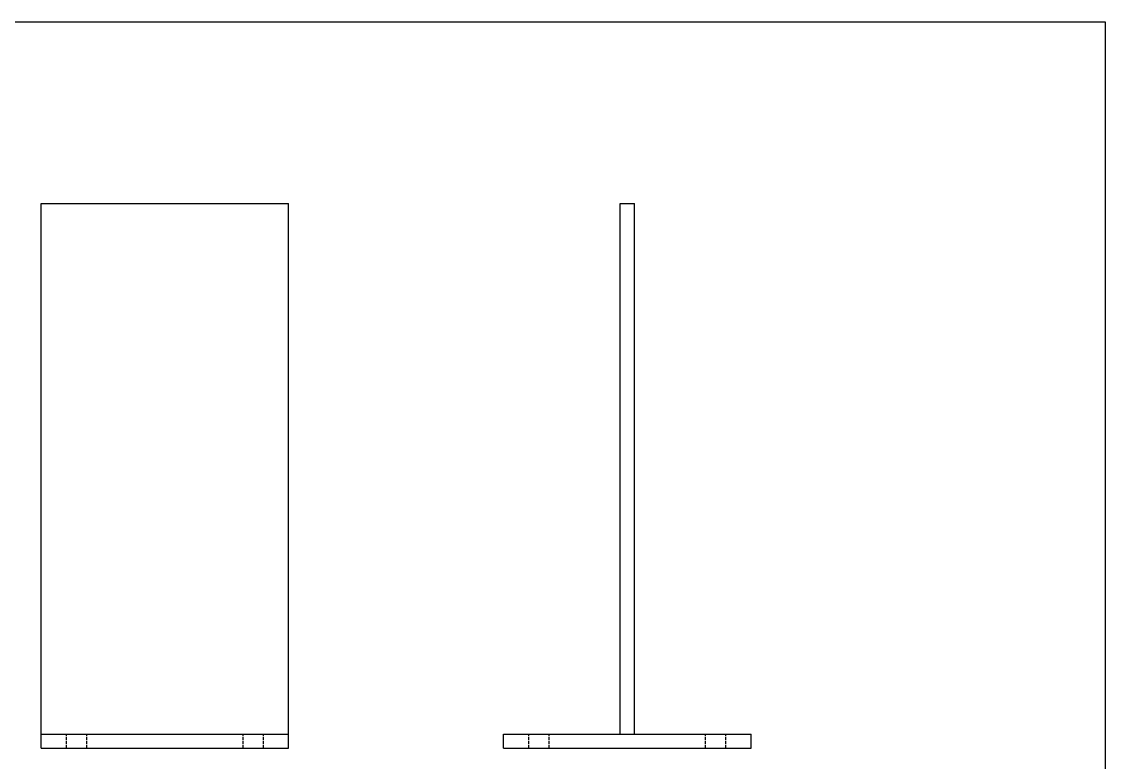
# Model space of a CAD drawing. Header units: millimetres. Extents: x 111849 to 113968, y -11137 to -9484.
# Drawn here: x 113355 to 113968, y -9903 to -9484 of the extents above; entities that cross this region are included whole.
import ezdxf

# ---------------------------------------------------------------- set-up
doc = ezdxf.new("R2010")
doc.units = ezdxf.units.MM
doc.linetypes.add('ACAD_ISO02W100', pattern=[15, 12, -3])
doc.layers.add('_RB_product', color=7, linetype='Continuous')
doc.layers.add('_RB_text', color=7, linetype='Continuous')

# ---------------------------------------------------------------- blocks, each defined once
blk = doc.blocks.new('F70140_lateral')
at = {"layer": '_RB_product'}
for p, q in [((113693.39, -9586.99), (113701.39, -9586.99)), ((113693.39, -9886.99), (113693.39, -9586.99)), ((113701.39, -9886.99), (113701.39, -9586.99)), ((113627.39, -9886.99), (113767.39, -9886.99)), ((113627.39, -9894.99), (113627.39, -9886.99)), ((113767.39, -9894.99), (113767.39, -9886.99)), ((113627.39, -9894.99), (113767.39, -9894.99))]:
    blk.add_line(p, q, dxfattribs=at)
at = {"layer": '_RB_product', "linetype": 'ACAD_ISO02W100', "ltscale": 0.15}
for p, q in [((113641.64, -9894.99), (113641.64, -9886.99)), ((113653.14, -9894.99), (113653.14, -9886.99)), ((113741.64, -9894.99), (113741.64, -9886.99)), ((113753.14, -9894.99), (113753.14, -9886.99))]:
    blk.add_line(p, q, dxfattribs=at)
blk = doc.blocks.new('F70140_front')
at = {"layer": '_RB_product'}
for p, q in [((113365.77, -9586.99), (113505.77, -9586.99)), ((113365.77, -9894.99), (113365.77, -9586.99)), ((113505.77, -9894.99), (113505.77, -9586.99)), ((113365.77, -9886.99), (113505.77, -9886.99)), ((113365.77, -9894.99), (113505.77, -9894.99))]:
    blk.add_line(p, q, dxfattribs=at)
at = {"layer": '_RB_product', "linetype": 'ACAD_ISO02W100', "ltscale": 0.15}
for p, q in [((113380.02, -9894.99), (113380.02, -9886.99)), ((113391.52, -9894.99), (113391.52, -9886.99)), ((113480.02, -9894.99), (113480.02, -9886.99)), ((113491.52, -9894.99), (113491.52, -9886.99))]:
    blk.add_line(p, q, dxfattribs=at)

msp = doc.modelspace()

# ---------------------------------------------------------------- linework, layer by layer
msp.add_lwpolyline([(111849.33, -9484.25), (113967.82, -9484.25), (113967.82, -10282.53), (111849.33, -10282.53)], close=True)

# ---------------------------------------------------------------- block references
at = {"layer": '_RB_text'}
for name in ['F70140_front', 'F70140_lateral']:
    msp.add_blockref(name, (0, 0), dxfattribs=at)

doc.saveas('drawing.dxf')
